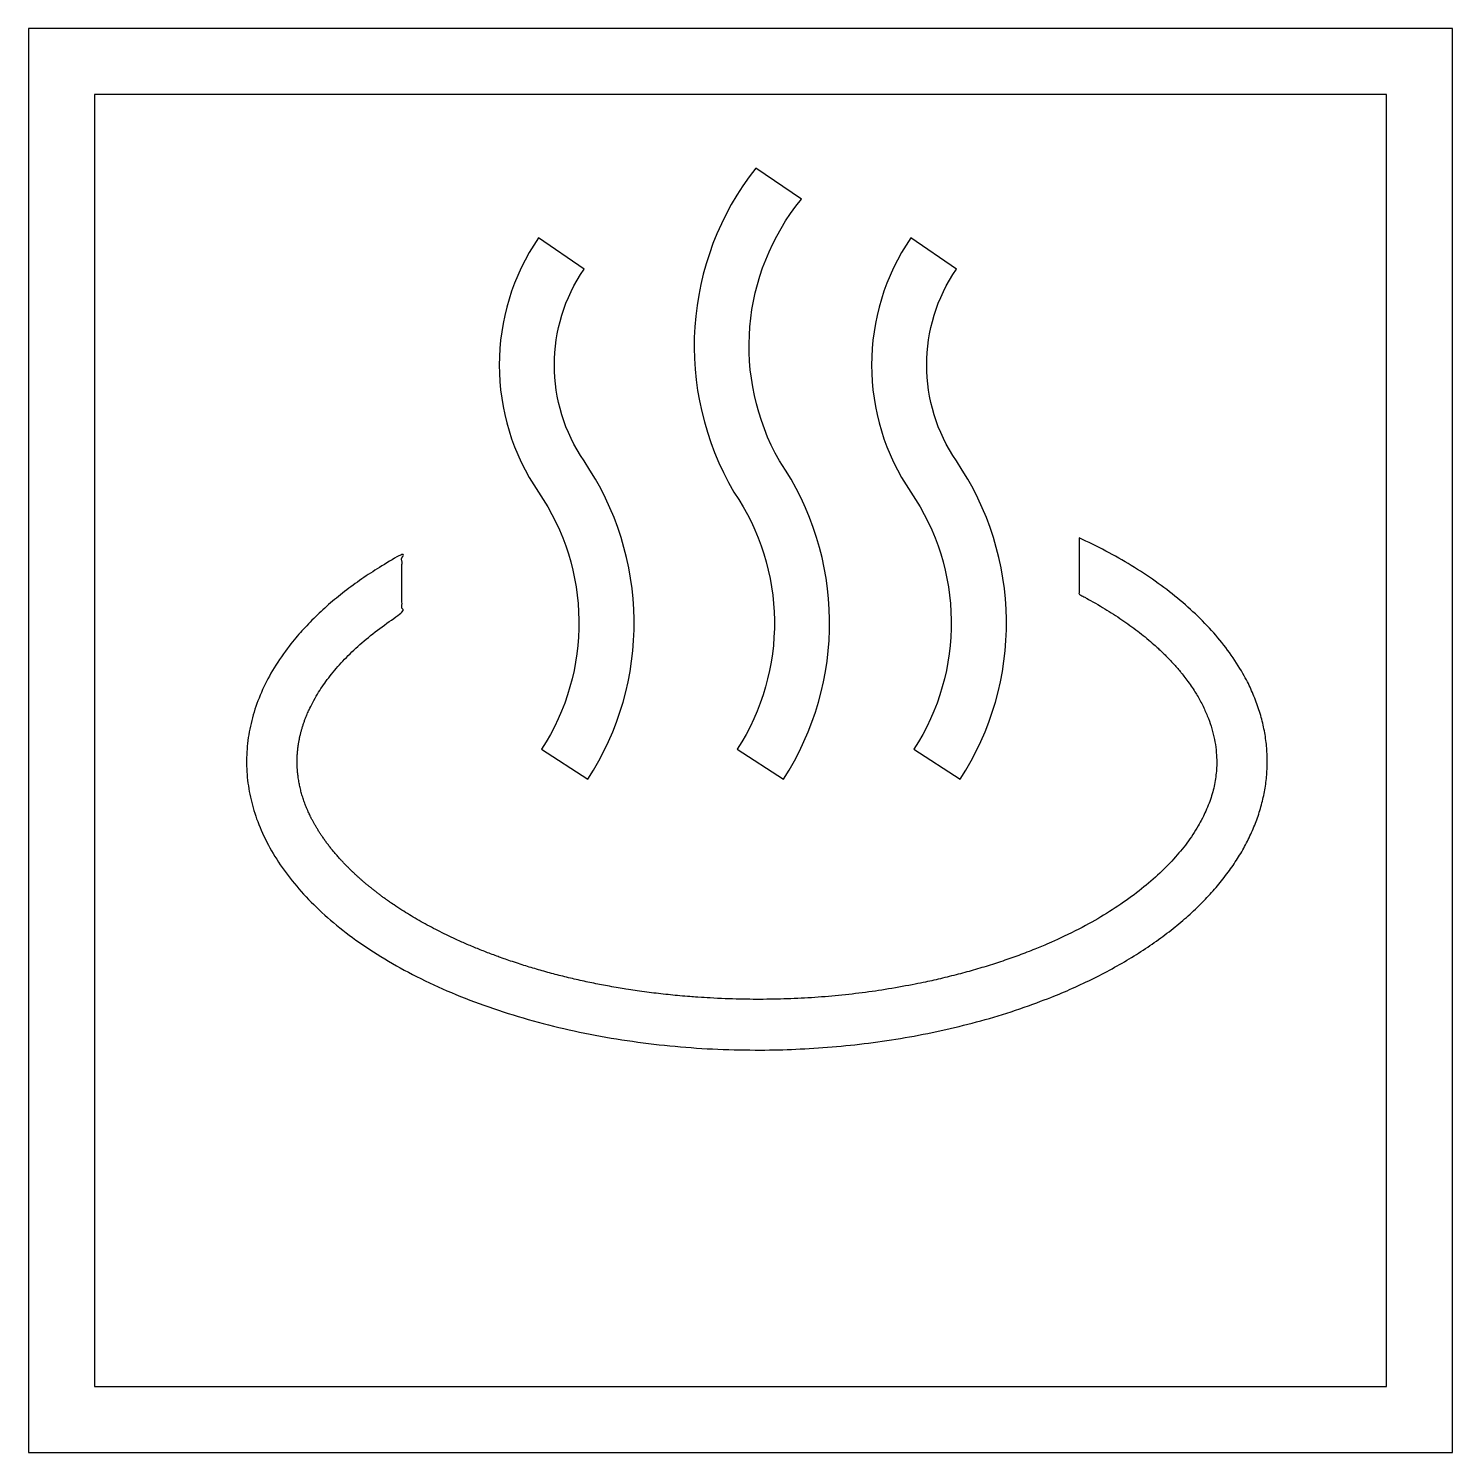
# Model space of a CAD drawing. Extents: x -2.5 to 2.5, y -2.5 to 2.5.
import ezdxf

# ---------------------------------------------------------------- set-up
doc = ezdxf.new("R2010")
doc.units = 0

msp = doc.modelspace()

# ---------------------------------------------------------------- linework, layer by layer
for points in [[(-2.5, -2.5), (2.5, -2.5), (2.5, 2.5), (-2.5, 2.5)], [(-2.2677, -2.2677), (2.2677, -2.2677), (2.2677, 2.2677), (-2.2677, 2.2677)]]:
    msp.add_lwpolyline(points, close=True)
for points in [[(0.0536, 2.0099, 0.308798), (-0.0229, 0.8722, -0.302205), (-0.012, -0.031), (0.1505, -0.1363, 0.302205), (0.137, 0.9814, -0.309475), (0.2136, 1.9007)], [(-0.7093, 1.7646, 0.308798), (-0.7093, 0.8722, -0.302205), (-0.6984, -0.031), (-0.5358, -0.1363, 0.302205), (-0.5493, 0.9814, -0.308798), (-0.5493, 1.6554)], [(0.598, 1.7646, 0.308798), (0.598, 0.8722, -0.302205), (0.6089, -0.031), (0.7715, -0.1363, 0.302205), (0.758, 0.9814, -0.308798), (0.758, 1.6554)]]:
    msp.add_lwpolyline(points, format="xyb", close=True)
msp.add_rational_spline([(1.1886, 0.7117), (1.7851, 0.4373), (2.0005, 0.02), (1.7585, -0.3926), (1.5166, -0.8052), (0.9029, -1.0672), (0.1345, -1.0859), (-0.6338, -1.1045), (-1.285, -0.8733), (-1.5887, -0.4739), (-1.8925, -0.0746), (-1.7412, 0.3516), (-1.1886, 0.6539), (-1.1886, 0.5849), (-1.1886, 0.5159), (-1.1886, 0.4469), (-1.2558, 0.4042), (-1.3145, 0.3589), (-1.4657, 0.2139), (-1.5242, 0.1124), (-1.5533, -0.0134), (-1.5568, -0.0437), (-1.5568, -0.0739), (-1.5568, -0.1605), (-1.5292, -0.2492), (-1.4023, -0.4331), (-1.3018, -0.5263), (-1.0346, -0.6905), (-0.8685, -0.7611), (-0.3749, -0.8977), (-0.0133, -0.9283), (0.6718, -0.8652), (0.9935, -0.7713), (1.3961, -0.5471), (1.5188, -0.4363), (1.6605, -0.2196), (1.6829, -0.1175), (1.652, 0.0881), (1.5949, 0.1981), (1.4095, 0.3797), (1.3088, 0.4511), (1.1886, 0.5138), (1.1886, 0.5797), (1.1886, 0.6457), (1.1886, 0.7117)], [1, 0.882088822618, 0.882088822618, 1, 0.882088822618, 0.882088822618, 1, 0.882088822618, 0.882088822618, 1, 0.882088822618, 0.882088822618, 1, 1, 1, 1, 1, 1, 1, 1, 1, 1, 1, 1, 1, 1, 1, 1, 1, 1, 1, 1, 1, 1, 1, 1, 1, 1, 1, 1, 1, 1, 1, 1, 1], degree=3, knots=[0, 0, 0, 0, 1.207779, 1.207779, 1.207779, 2.415558, 2.415558, 2.415558, 3.623337, 3.623337, 3.623337, 4.831116, 4.831116, 4.831116, 5.831116, 5.831116, 5.831116, 6.022462, 6.022462, 6.425193, 6.425193, 6.555174, 6.555174, 6.555174, 6.927068, 6.927068, 7.298961, 7.298961, 7.670855, 7.670855, 8.287359, 8.287359, 8.903863, 8.903863, 9.342633, 9.342633, 9.781404, 9.781404, 10.220175, 10.220175, 10.523879, 10.523879, 10.523879, 11.523879, 11.523879, 11.523879, 11.523879])

doc.saveas('drawing.dxf')
